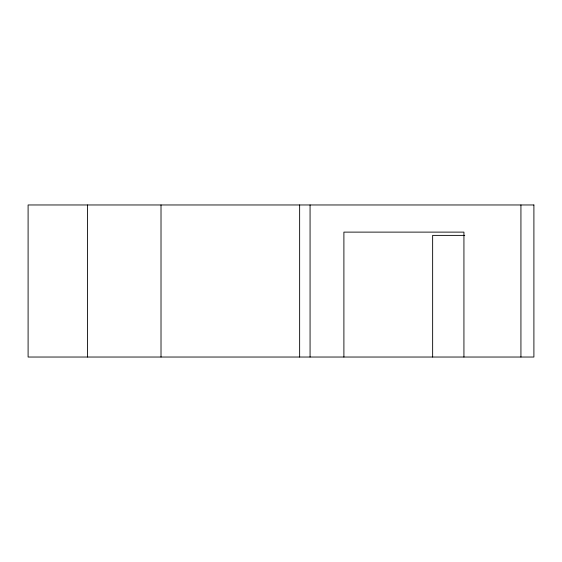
<?xml version="1.0" encoding="UTF-8"?>
<svg xmlns="http://www.w3.org/2000/svg" width="562" height="562" viewBox="0 0 562 562"><rect width="100%" height="100%" fill="white"/><g stroke="black" fill="none" stroke-linecap="round" stroke-linejoin="round"><path stroke-width="0.84" d="M464.753 235.38L432.642 235.38L432.642 357.032M520.932 204.968L520.932 357.032M463.931 357.032L463.931 232.12L343.895 232.12L343.895 357.032M310.069 204.968L310.069 357.032M299.637 204.968L299.637 357.032M161.013 204.968L161.013 357.032M87.517 204.968L87.517 357.032M533.9 204.968L28.1 204.968L28.1 357.032L533.9 357.032L533.9 204.968"/></g></svg>
